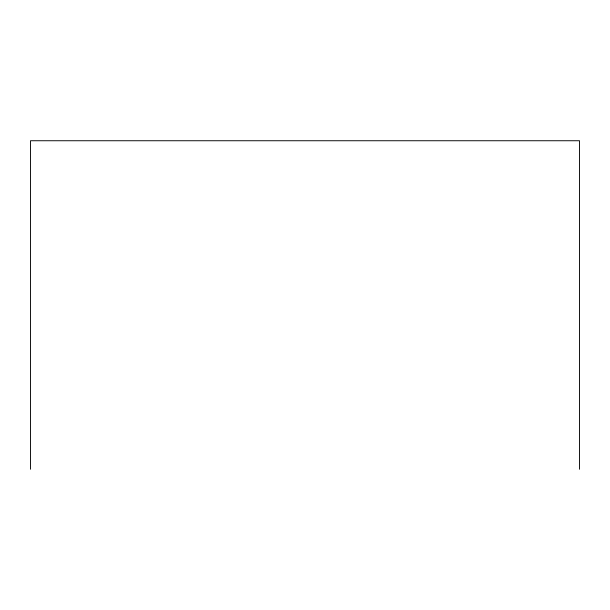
<?xml version="1.0" encoding="UTF-8"?>
<svg xmlns="http://www.w3.org/2000/svg" width="610" height="610" viewBox="0 0 610 610"><rect width="100%" height="100%" fill="white"/><g stroke="black" fill="none" stroke-linecap="round" stroke-linejoin="round"><path stroke-width="0.91" d="M579.5 469.258L579.5 140.742L30.5 140.742L30.5 469.258"/></g></svg>
